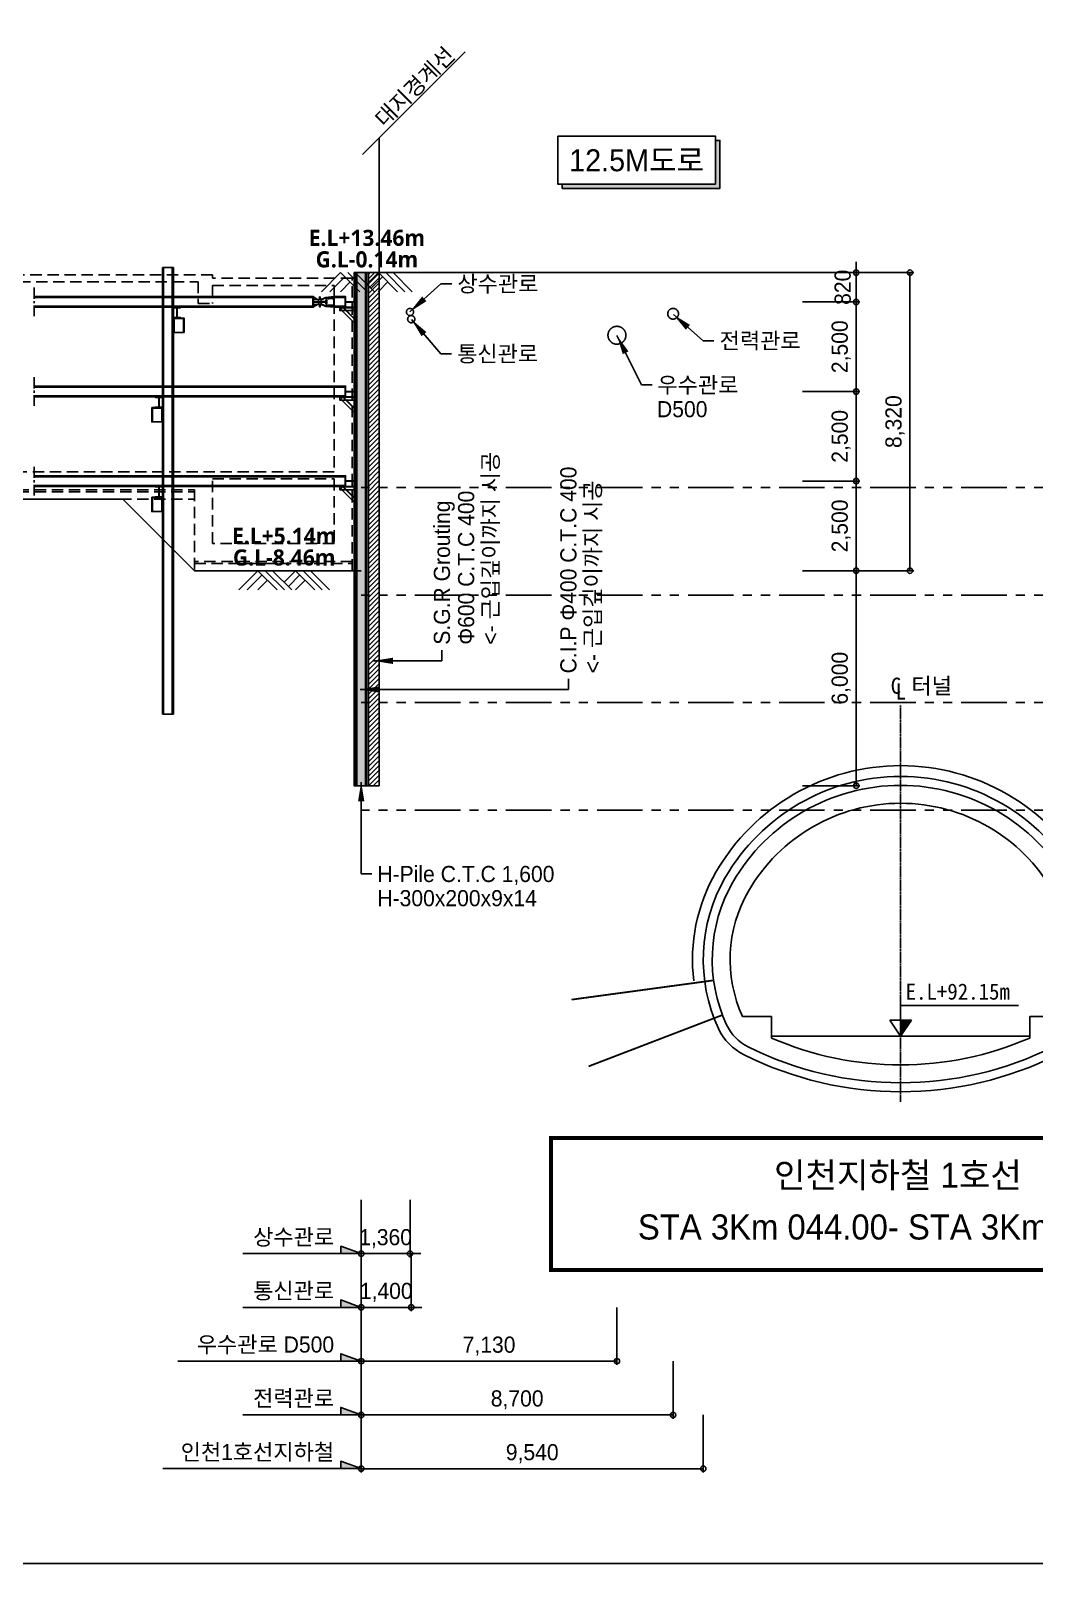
# Model space of a CAD drawing. Header units: millimetres. Extents: x 1073475 to 2890243, y -1340830 to -367733.
# Drawn here: x 1678888 to 1688128, y -421034 to -406725 of the extents above; entities that cross this region are included whole.
import ezdxf
from ezdxf.enums import TextEntityAlignment as Align
from ezdxf.xclip import XClip

# ---------------------------------------------------------------- set-up
doc = ezdxf.new("R2010")
doc.units = ezdxf.units.MM
doc.header["$LTSCALE"] = 50
doc.header["$XCLIPFRAME"] = 2
doc.header["$PDMODE"] = 3
doc.header["$PDSIZE"] = 100
for name, pattern in [('A-CENTR01', [2, 1.25, -0.25, 0.25, -0.25]), ('CENTER', [2, 1.25, -0.25, 0.25, -0.25]), ('E-DIGLN01', [2, 0.9, -0.2, 0.9]), ('HIDDEN', [9.525, 6.35, -3.175]), ('PHANTOM', [63.5, 31.75, -6.35, 6.35, -6.35, 6.35, -6.35])]:
    doc.linetypes.add(name, pattern=pattern)
doc.layers.get('Defpoints').update_dxf_attribs({"color": 151})
for name, color, linetype in [('0-재료표-1', 3, 'Continuous'), ('0-재료표-T', 7, 'Continuous'), ('1', 1, 'Continuous'), ('ANGLE', 1, 'Continuous'), ('C-DIM', 7, 'Continuous'), ('CIP', 1, 'Continuous'), ('CS-CNTL', 1, 'A-CENTR01'), ('CS-CONC-MAJR', 4, 'Continuous'), ('CS-DIMS', 1, 'Continuous'), ('CS-EXCV', 3, 'E-DIGLN01'), ('CS-PLAT', 3, 'Continuous'), ('CS-SYMB', 2, 'Continuous'), ('CS-TEXT', 7, 'Continuous'), ('CZ-TEX2', 7, 'Continuous'), ('H-BEAM', 5, 'Continuous'), ('LW-소공', 8, 'Continuous'), ('PIECE BRACKET', 1, 'Continuous'), ('PILE', 3, 'Continuous'), ('POST PILE', 6, 'Continuous'), ('POST PILE-1', 4, 'Continuous'), ('ROCKBOLT', 7, 'Continuous'), ('SITE', 7, 'PHANTOM'), ('STRUT', 3, 'Continuous'), ('STRUT-하', 3, 'Continuous'), ('WALE-1', 3, 'Continuous'), ('건축', 233, 'HIDDEN'), ('구조물', 7, 'Continuous'), ('대지경계선', 6, 'PHANTOM'), ('시점변경-종점-구__선형', 7, 'Continuous'), ('유압JACK', 2, 'Continuous'), ('주상도0', 222, 'Continuous'), ('현황', 9, 'Continuous')]:
    doc.layers.add(name, color=color, linetype=linetype)
doc.styles.add('$0$돋움', font='')
doc.styles.add('TB_TEXT', font='')
doc.styles.add('돋움', font='')
doc.styles.add('맑은고딕', font='malgunbd.ttf')
doc.styles.get('$0$돋움').set_extended_font_data('Dotum')
doc.styles.get('TB_TEXT').set_extended_font_data('GulimChe')
doc.styles.get('돋움').set_extended_font_data('Dotum')
doc.linetypes.add('A-DIGLN01', pattern='A,0.9,-0.2,[19,kscals.shx,S=0.1,R=180,X=0,Y=0],0.9', length=2)
doc.linetypes.add('CFZ008', pattern='A,0.9,-0.2,[106,KHCLINE.shx,S=0.00606,R=180,X=0,Y=0],0.9', length=2)
doc.dimstyles.new('SAM-200-지시선', dxfattribs={"dimscale": 0.1, "dimtxt": 300, "dimasz": 360, "dimexe": 70, "dimexo": 0, "dimgap": 100, "dimtad": 1, "dimdec": 0, "dimzin": 0, "dimdsep": 46, "dimlunit": 6, "dimtxsty": '돋움', "dimcen": 100, "dimclrd": 1, "dimclre": 1, "dimclrt": 256, "dimadec": 0, "dimazin": 0, "dimtfac": 1, "dimtdec": 0, "dimtix": 1, "dimtmove": 2, "dimatfit": 3, "dimfxl": 70, "dimtolj": 1, "dimtzin": 0, "dimlwd": -1, "dimlwe": -1, "dimarcsym": 0})
doc.dimstyles.new('SAM-300', dxfattribs={"dimscale": 1.5, "dimtxt": 300, "dimasz": 100, "dimexe": 70, "dimexo": 0, "dimgap": 100, "dimtad": 1, "dimdec": 0, "dimzin": 0, "dimdsep": 46, "dimlunit": 6, "dimtxsty": '돋움', "dimblk": 'ORIGIN', "dimcen": 100, "dimclrd": 1, "dimclre": 1, "dimclrt": 7, "dimadec": 0, "dimazin": 0, "dimtfac": 1, "dimtdec": 0, "dimtix": 1, "dimtmove": 2, "dimatfit": 3, "dimfxl": 70, "dimtolj": 1, "dimtzin": 0, "dimlwd": -1, "dimlwe": -1, "dimarcsym": 0})

# ---------------------------------------------------------------- blocks, each defined once
blk = doc.blocks.new('A$599346786921')
at = {"layer": '구조물', "ltscale": 0.2}
h = blk.add_hatch(color=254, dxfattribs=at)
h.dxf.hatch_style = 1
h.set_gradient(color1=(214, 214, 214), color2=(214, 214, 214))
h.paths.add_polyline_path([(189880, 4043), (128969, 153101), (129119, 153162), (47790, 352186), (48127, 352323), (40199, 371724), (39821, 372650), (39443, 373575), (39065, 374501), (38687, 375426), (38309, 376351), (37931, 377276), (37554, 378201), (37177, 379126), (36800, 380051), (36423, 380975), (36047, 381900), (35671, 382825), (35295, 383749), (34920, 384674), (34545, 385599), (34170, 386523), (33796, 387448), (33422, 388373), (33049, 389297), (32676, 390222), (32304, 391147), (31932, 392072), (31561, 392997), (31190, 393922), (30821, 394847), (30451, 395772), (30083, 396697), (29715, 397623), (29347, 398548), (28981, 399474), (28615, 400400), (28250, 401326), (27886, 402252), (27523, 403178), (27160, 404105), (26798, 405031), (26438, 405958), (26078, 406885), (25719, 407812), (25360, 408742), (25003, 409670), (24647, 410598), (24292, 411526), (23938, 412455), (23585, 413383), (23233, 414312), (22883, 415241), (22533, 416171), (22185, 417101), (21838, 418031), (21492, 418961), (21147, 419892), (20804, 420823), (20462, 421754), (20121, 422686), (19782, 423618), (19443, 424550), (19107, 425482), (18771, 426415), (18438, 427349), (18105, 428282), (17774, 429216), (17445, 430151), (17117, 431086), (16791, 432021), (16466, 432956), (16143, 433892), (15821, 434829), (15501, 435766), (15183, 436703), (14866, 437640), (14551, 438579), (14238, 439517), (13927, 440456), (13617, 441395), (13310, 442335), (13004, 443275), (12700, 444216), (12398, 445157), (12097, 446099), (11799, 447041), (11503, 447983), (11339, 448506), (0, 445440), (302, 444474), (605, 443509), (911, 442544), (1218, 441580), (1527, 440617), (1838, 439655), (2151, 438693), (2466, 437732), (2782, 436772), (3100, 435812), (3420, 434854), (3742, 433896), (4065, 432938), (4390, 431982), (4716, 431026), (5044, 430071), (5374, 429116), (5705, 428162), (6037, 427209), (6372, 426257), (6707, 425305), (7044, 424354), (7382, 423404), (7722, 422454), (8063, 421505), (8406, 420556), (8750, 419608), (9095, 418661), (9441, 417714), (9788, 416768), (10137, 415823), (10487, 414878), (10838, 413933), (11190, 412990), (11544, 412047), (11898, 411104), (12253, 410162), (12610, 409221), (12967, 408280), (13326, 407339), (13685, 406399), (14046, 405460), (14407, 404521), (14768, 403585), (15131, 402648), (15495, 401710), (15860, 400773), (16225, 399837), (16592, 398901), (16959, 397965), (17326, 397030), (17695, 396095), (18064, 395161), (18434, 394227), (18804, 393294), (19175, 392360), (19547, 391428), (19919, 390496), (20292, 389564), (20665, 388632), (21038, 387701), (21412, 386770), (21787, 385839), (22162, 384909), (22537, 383979), (22913, 383050), (23289, 382120), (23665, 381191), (24042, 380263), (24419, 379334), (24796, 378406), (25174, 377478), (25551, 376550), (25929, 375623), (26307, 374695), (26685, 373768), (27063, 372842), (27441, 371915), (27820, 370988), (28198, 370062), (28576, 369136), (28955, 368210), (29333, 367284), (37261, 347883), (37598, 348021), (118926, 148997), (119075, 149057), (179985, 0)])
at = {"layer": 'CS-CONC-MAJR'}
for points in [[(28383, 400308), (28748, 399382), (29115, 398456), (29482, 397531), (29850, 396605), (30219, 395680), (30588, 394754), (30958, 393829), (31329, 392904), (31700, 391979), (32072, 391054), (32444, 390129), (32817, 389204), (33190, 388279), (33564, 387354), (33938, 386430), (34313, 385505), (34688, 384580)], [(27917, 400125), (28283, 399198), (28650, 398272), (29018, 397346), (29386, 396420), (29754, 395495), (30124, 394569), (30494, 393643), (30865, 392718), (31236, 391793), (31608, 390867), (31980, 389942), (32353, 389017), (32727, 388092), (33100, 387167), (33475, 386242), (33849, 385317), (34225, 384392)], [(16559, 401045), (16924, 400109), (17290, 399174), (17657, 398239), (18024, 397304), (18393, 396370), (18762, 395436), (19131, 394503), (19501, 393570), (19872, 392638), (20243, 391705), (20615, 390774), (20988, 389842), (21361, 388911), (21734, 387980), (22108, 387050), (22483, 386119), (22858, 385190), (23233, 384260)], [(16824, 398992), (17191, 398056), (17559, 397121), (17927, 396187), (18297, 395253), (18666, 394319), (19037, 393386), (19407, 392453), (19779, 391520), (20151, 390588), (20524, 389656), (20897, 388725), (21270, 387794), (21644, 386863), (22019, 385933), (22394, 385003), (22769, 384073)]]:
    blk.add_lwpolyline(points, dxfattribs=at)
at = {"layer": 'CS-EXCV', "linetype": 'CFZ008', "ltscale": 5, "flags": 128}
blk.add_lwpolyline([(189880, 4043), (128969, 153101), (129119, 153162), (47790, 352186), (48127, 352323), (40199, 371724), (39821, 372650), (39443, 373575), (39065, 374501), (38687, 375426), (38309, 376351), (37931, 377276), (37554, 378201), (37177, 379126), (36800, 380051), (36423, 380975), (36047, 381900), (35671, 382825), (35295, 383749), (34920, 384674), (34545, 385599), (34170, 386523), (33796, 387448), (33422, 388373), (33049, 389297), (32676, 390222), (32304, 391147), (31932, 392072), (31561, 392997), (31190, 393922), (30821, 394847), (30451, 395772), (30083, 396697), (29715, 397623), (29347, 398548), (28981, 399474), (28615, 400400), (28250, 401326), (27886, 402252), (27523, 403178), (27160, 404105), (26798, 405031), (26438, 405958), (26078, 406885), (25719, 407812), (25360, 408742), (25003, 409670), (24647, 410598), (24292, 411526), (23938, 412455), (23585, 413383), (23233, 414312), (22883, 415241), (22533, 416171), (22185, 417101), (21838, 418031), (21492, 418961), (21147, 419892), (20804, 420823), (20462, 421754), (20121, 422686), (19782, 423618), (19443, 424550), (19107, 425482), (18771, 426415), (18438, 427349), (18105, 428282), (17774, 429216), (17445, 430151), (17117, 431086), (16791, 432021), (16466, 432956), (16143, 433892), (15821, 434829), (15501, 435766), (15183, 436703), (14866, 437640), (14551, 438579), (14238, 439517), (13927, 440456), (13617, 441395), (13310, 442335), (13004, 443275), (12700, 444216), (12398, 445157), (12097, 446099), (11799, 447041), (11503, 447983), (11339, 448506), (0, 445440), (302, 444474), (605, 443509), (911, 442544), (1218, 441580), (1527, 440617), (1838, 439655), (2151, 438693), (2466, 437732), (2782, 436772), (3100, 435812), (3420, 434854), (3742, 433896), (4065, 432938), (4390, 431982), (4716, 431026), (5044, 430071), (5374, 429116), (5705, 428162), (6037, 427209), (6372, 426257), (6707, 425305), (7044, 424354), (7382, 423404), (7722, 422454), (8063, 421505), (8406, 420556), (8750, 419608), (9095, 418661), (9441, 417714), (9788, 416768), (10137, 415823), (10487, 414878), (10838, 413933), (11190, 412990), (11544, 412047), (11898, 411104), (12253, 410162), (12610, 409221), (12967, 408280), (13326, 407339), (13685, 406399), (14046, 405460), (14407, 404521), (14768, 403585), (15131, 402648), (15495, 401710), (15860, 400773), (16225, 399837), (16592, 398901), (16959, 397965), (17326, 397030), (17695, 396095), (18064, 395161), (18434, 394227), (18804, 393294), (19175, 392360), (19547, 391428), (19919, 390496), (20292, 389564), (20665, 388632), (21038, 387701), (21412, 386770), (21787, 385839), (22162, 384909), (22537, 383979), (22913, 383050), (23289, 382120), (23665, 381191), (24042, 380263), (24419, 379334), (24796, 378406), (25174, 377478), (25551, 376550), (25929, 375623), (26307, 374695), (26685, 373768), (27063, 372842), (27441, 371915), (27820, 370988), (28198, 370062), (28576, 369136), (28955, 368210), (29333, 367284), (37261, 347883), (37598, 348021), (118926, 148997), (119075, 149057), (179985, 0)], close=True, dxfattribs=at)
at = {"layer": '시점변경-종점-구__선형', "color": 1}
blk.add_lwpolyline([(22422, 400108), (22788, 399178), (23155, 398247), (23522, 397317), (23891, 396388), (24259, 395458), (24629, 394529), (24999, 393600), (25370, 392671), (25741, 391743), (26113, 390814), (26485, 389886), (26858, 388958), (27232, 388031), (27605, 387103), (27980, 386176), (28354, 385249), (28729, 384322)], dxfattribs=at)
blk = doc.blocks.new('A$C62E05D53')
at = {"layer": '1'}
for p, q in [((-273, 0), (-628, -356)), ((84, -356), (-273, 0)), ((221, -356), (-137, 0)), ((357, -356), (0, 0)), ((429, 0), (215, -215)), ((787, -356), (429, 0)), ((923, -356), (566, 0)), ((1060, -356), (703, 0)), ((-195, -78), (-472, -356)), ((-97, -175), (-277, -356)), ((508, -78), (294, -293)), ((605, -175), (425, -356))]:
    blk.add_line(p, q, dxfattribs=at)
blk = doc.blocks.new('r1')
at = {"layer": 'ROCKBOLT', "color": 6, "linetype": 'HIDDEN', "ltscale": 0.3, "const_width": 50}
blk.add_lwpolyline([(0, 0), (0, -4000)], dxfattribs=at)
blk = doc.blocks.new('A$604448424532')
at = {"layer": 'CS-CNTL'}
blk.add_line((0, -1830), (0, 9248), dxfattribs=at)
at = {"layer": 'CS-CONC-MAJR', "color": 1}
for p, q in [((-3600, 0), (-3600, 550)), ((3600, 0), (3600, 550)), ((3600, 550), (4409, 550)), ((3600, 0), (-3600, 0)), ((3600, -50), (3600, 0)), ((-3600, 0), (-3600, -50))]:
    blk.add_line(p, q, dxfattribs=at)
at = {"layer": 'CS-CONC-MAJR', "flags": 128}
for points in [[(4853, 320, 0.244307), (4677, 4300, 0.57735), (-4677, 4300, 0.244307), (-4853, 320)], [(-4256, -295, 0.236096), (4256, -295)]]:
    blk.add_lwpolyline(points, format="xyb", dxfattribs=at)
at = {"layer": 'CS-CONC-MAJR', "color": 1, "flags": 128}
blk.add_lwpolyline([(4409, 550, 0.242815), (4244, 4050, 0.57735), (-4244, 4050, 0.242815), (-4409, 550), (-3600, 550)], format="xyb", dxfattribs=at)
at = {"layer": 'CS-CONC-MAJR'}
for centre, start, end in [((-3674, 867), 204.9154, 243.4319), ((3674, 867), 296.5681, 335.0846)]:
    blk.add_arc(centre, 1300, start, end, dxfattribs=at)
at = {"layer": 'CS-CONC-MAJR', "color": 1}
blk.add_arc((0, 8215), 9015, 246.4634, 293.5366, dxfattribs=at)
at = {"layer": 'CS-EXCV', "linetype": 'A-DIGLN01', "flags": 128}
for points in [[(5153, 4575, 0.57735), (-5153, 4575, 0.162835), (-5769, 1547, 0.162835)], [(4893, 4425, 0.57735), (-4893, 4425, 0.244307), (-5080, 214)], [(5080, 214, 0.244307), (4893, 4425, 0.073731)], [(5769, 1547, 0.162835), (5153, 4575)], [(4368, -519, 0.16966), (5080, 214)]]:
    blk.add_lwpolyline(points, format="xyb", dxfattribs=at)
at = {"layer": 'CS-EXCV', "linetype": 'A-DIGLN01'}
for centre, radius, start, end in [((-3674, 867), 1550, 204.9154, 243.4319), ((0, 8215), 9765, 243.4319, 296.5681)]:
    blk.add_arc(centre, radius, start, end, dxfattribs=at)
at = {"layer": 'CS-PLAT'}
for p, rotation in [((-5216, 1559), 277.7322920257632), ((5216, 1559), 82.26770797426234), ((-4969, 592), 290.994339550877), ((4969, 592), 69.00566044914086)]:
    blk.add_blockref('r1', p, dxfattribs=dict(at, rotation=rotation))
at = {"layer": 'CS-TEXT', "style": 'TB_TEXT'}
for s, p in [('C 터널', (-279, 9556)), ('L', (-140, 9395))]:
    blk.add_text(s, height=450, dxfattribs=at).set_placement(p)
blk = doc.blocks.new('A$C434C2950')
at = {"layer": 'PIECE BRACKET'}
for p, q in [((0, -14), (300, -14)), ((20, -14), (20, -400)), ((280, -14), (280, -400))]:
    blk.add_line(p, q, dxfattribs=at)
blk.add_lwpolyline([(0, 0), (300, 0), (300, -400), (0, -400)], close=True, dxfattribs=at)
blk = doc.blocks.new('A$355485260246')
at = {"color": 255}
blk.add_wipeout([(0, 3897), (17461, 3897), (17461, 0), (0, 0)], dxfattribs=at).dxf.layer = '0-재료표-1'
at = {"layer": '0-재료표-1', "const_width": 92.6}
blk.add_lwpolyline([(17091, 370), (17091, 3527), (370, 3527), (370, 370)], close=True, dxfattribs=at)
at = {"layer": '0-재료표-T', "style": '돋움'}
for s, p in [('인천지하철 1호선', (8666, 2638)), ('STA 3Km 044.00- STA 3Km 083.00', (8666, 1397))]:
    blk.add_text(s, height=600, dxfattribs=at).set_placement(p, align=Align.MIDDLE_CENTER)
blk = doc.blocks.new('_Origin')
at = {"color": 0, "linetype": 'ByBlock', "lineweight": -2}
blk.add_line((0, 0), (-1, 0), dxfattribs=at)
blk.add_circle((0, 0), 0.5, dxfattribs=at)
blk = doc.blocks.new('*D1024')
at = {"layer": 'C-DIM', "color": 1, "transparency": 16777216}
for p, q in [((2034014, -438301), (2034014, -439906)), ((2035375, -438301), (2035375, -439906)), ((2033864, -439801), (2033714, -439801)), ((2034014, -439801), (2035375, -439801)), ((2035525, -439801), (2035675, -439801))]:
    blk.add_line(p, q, dxfattribs=at)
at = {"layer": 'Defpoints', "color": 0, "transparency": 16777216}
for p in [(2034014, -438301), (2035375, -438301), (2035375, -439801)]:
    blk.add_point(p, dxfattribs=at)
at = {"layer": 'C-DIM', "color": 1, "transparency": 16777216, "xscale": 150, "yscale": 150, "zscale": 150}
blk.add_blockref('_Origin', (2034014, -439801), dxfattribs=at)
at = {"layer": 'C-DIM', "color": 1, "transparency": 16777216, "xscale": 150, "yscale": 150, "zscale": 150, "rotation": 180}
blk.add_blockref('_Origin', (2035375, -439801), dxfattribs=at)
at = {"layer": 'C-DIM', "color": 7, "transparency": 16777216, "insert": (2034694, -439382), "char_height": 450, "attachment_point": 5, "style": '돋움'}
blk.add_mtext('\\A1;1,360', dxfattribs=at)
blk = doc.blocks.new('*D1025')
at = {"layer": 'C-DIM', "color": 1, "transparency": 16777216}
for p, q in [((2034014, -439801), (2034014, -441406)), ((2035409, -439801), (2035409, -441406)), ((2033864, -441301), (2033714, -441301)), ((2034014, -441301), (2035409, -441301)), ((2035559, -441301), (2035709, -441301))]:
    blk.add_line(p, q, dxfattribs=at)
at = {"layer": 'Defpoints', "color": 0, "transparency": 16777216}
for p in [(2034014, -439801), (2035409, -439801), (2035409, -441301)]:
    blk.add_point(p, dxfattribs=at)
at = {"layer": 'C-DIM', "color": 1, "transparency": 16777216, "xscale": 150, "yscale": 150, "zscale": 150}
blk.add_blockref('_Origin', (2034014, -441301), dxfattribs=at)
at = {"layer": 'C-DIM', "color": 1, "transparency": 16777216, "xscale": 150, "yscale": 150, "zscale": 150, "rotation": 180}
blk.add_blockref('_Origin', (2035409, -441301), dxfattribs=at)
at = {"layer": 'C-DIM', "color": 7, "transparency": 16777216, "insert": (2034712, -440882), "char_height": 450, "attachment_point": 5, "style": '돋움'}
blk.add_mtext('\\A1;1,400', dxfattribs=at)
blk = doc.blocks.new('*D1026')
at = {"layer": 'C-DIM', "color": 1, "transparency": 16777216}
for p, q in [((2034014, -441301), (2034014, -442906)), ((2041147, -441301), (2041147, -442906)), ((2034164, -442801), (2040997, -442801))]:
    blk.add_line(p, q, dxfattribs=at)
at = {"layer": 'Defpoints', "color": 0, "transparency": 16777216}
for p in [(2034014, -441301), (2041147, -441301), (2041147, -442801)]:
    blk.add_point(p, dxfattribs=at)
at = {"layer": 'C-DIM', "color": 1, "transparency": 16777216, "xscale": 150, "yscale": 150, "zscale": 150, "rotation": 180}
blk.add_blockref('_Origin', (2034014, -442801), dxfattribs=at)
at = {"layer": 'C-DIM', "color": 1, "transparency": 16777216, "xscale": 150, "yscale": 150, "zscale": 150}
blk.add_blockref('_Origin', (2041147, -442801), dxfattribs=at)
at = {"layer": 'C-DIM', "color": 7, "transparency": 16777216, "insert": (2037580, -442382), "char_height": 450, "attachment_point": 5, "style": '돋움'}
blk.add_mtext('\\A1;7,130', dxfattribs=at)
blk = doc.blocks.new('*D1027')
at = {"layer": 'C-DIM', "color": 1, "transparency": 16777216}
for p, q in [((2034014, -442801), (2034014, -444406)), ((2042714, -442801), (2042714, -444406)), ((2034164, -444301), (2042564, -444301))]:
    blk.add_line(p, q, dxfattribs=at)
at = {"layer": 'Defpoints', "color": 0, "transparency": 16777216}
for p in [(2034014, -442801), (2042714, -442801), (2042714, -444301)]:
    blk.add_point(p, dxfattribs=at)
at = {"layer": 'C-DIM', "color": 1, "transparency": 16777216, "xscale": 150, "yscale": 150, "zscale": 150, "rotation": 180}
blk.add_blockref('_Origin', (2034014, -444301), dxfattribs=at)
at = {"layer": 'C-DIM', "color": 1, "transparency": 16777216, "xscale": 150, "yscale": 150, "zscale": 150}
blk.add_blockref('_Origin', (2042714, -444301), dxfattribs=at)
at = {"layer": 'C-DIM', "color": 7, "transparency": 16777216, "insert": (2038364, -443882), "char_height": 450, "attachment_point": 5, "style": '돋움'}
blk.add_mtext('\\A1;8,700', dxfattribs=at)
blk = doc.blocks.new('*D1028')
at = {"layer": 'C-DIM', "color": 1, "transparency": 16777216}
for p, q in [((2034014, -444301), (2034014, -445906)), ((2043554, -444301), (2043554, -445906)), ((2034164, -445801), (2043404, -445801))]:
    blk.add_line(p, q, dxfattribs=at)
at = {"layer": 'Defpoints', "color": 0, "transparency": 16777216}
for p in [(2034014, -444301), (2043554, -444301), (2043554, -445801)]:
    blk.add_point(p, dxfattribs=at)
at = {"layer": 'C-DIM', "color": 1, "transparency": 16777216, "xscale": 150, "yscale": 150, "zscale": 150, "rotation": 180}
blk.add_blockref('_Origin', (2034014, -445801), dxfattribs=at)
at = {"layer": 'C-DIM', "color": 1, "transparency": 16777216, "xscale": 150, "yscale": 150, "zscale": 150}
blk.add_blockref('_Origin', (2043554, -445801), dxfattribs=at)
at = {"layer": 'C-DIM', "color": 7, "transparency": 16777216, "insert": (2038784, -445382), "char_height": 450, "attachment_point": 5, "style": '돋움'}
blk.add_mtext('\\A1;9,540', dxfattribs=at)
blk = doc.blocks.new('A$C52A661DD')
at = {"layer": 'ANGLE'}
for p, q in [((-450, -10), (0, -10)), ((-361, -7), (0, -368))]:
    blk.add_line(p, q, dxfattribs=at)
for points in [[(-450, 0), (0, 0), (0, -90), (-450, -90)], [(-354, 0), (0, -354), (0, -481), (-417, -64)]]:
    blk.add_lwpolyline(points, close=True, dxfattribs=at)
blk = doc.blocks.new('A$C26452653')
at = {"layer": '유압JACK'}
for p, q in [((0, 600), (0, 587)), ((0, 600), (300, 600)), ((300, 600), (0, 600)), ((5, 582), (62, 582)), ((5, 582), (150, 582)), ((5, 582), (125, 582)), ((9, 582), (82, 471)), ((83, 450), (77, 568)), ((77, 434), (77, 432)), ((150, 438), (81, 438)), ((150, 444), (89, 444)), ((95, 444), (95, 438)), ((95, 444), (205, 444)), ((95, 438), (205, 438)), ((98, 444), (98, 438)), ((295, 582), (139, 582)), ((142, 479), (140, 567)), ((150, 444), (211, 444)), ((150, 438), (218, 438)), ((158, 479), (160, 567)), ((295, 582), (175, 582)), ((202, 444), (202, 438)), ((205, 444), (205, 438)), ((217, 450), (223, 568)), ((291, 582), (218, 471)), ((222, 434), (222, 432)), ((295, 582), (238, 582)), ((300, 600), (300, 587)), ((0, 13), (26, 234)), ((0, 13), (0, 0)), ((0, 0), (300, 0)), ((5, 18), (25, 18)), ((17, 413), (64, 417)), ((17, 393), (64, 389)), ((40, 33), (40, 244)), ((77, 363), (54, 296)), ((56, 21), (56, 199)), ((56, 168), (60, 168)), ((56, 153), (60, 153)), ((56, 63), (60, 63)), ((56, 48), (60, 48)), ((70, 311), (57, 299)), ((59, 18), (241, 18)), ((60, 168), (60, 153)), ((60, 48), (60, 63)), ((77, 432), (77, 372)), ((77, 374), (77, 372)), ((77, 373), (77, 372)), ((133, 368), (77, 368)), ((77, 368), (77, 327)), ((150, 368), (81, 368)), ((92, 226), (92, 221)), ((92, 226), (207, 226)), ((92, 221), (207, 221)), ((98, 234), (98, 226)), ((98, 226), (197, 226)), ((101, 235), (101, 226)), ((102, 226), (102, 221)), ((103, 226), (103, 221)), ((103, 221), (195, 221)), ((103, 218), (103, 213)), ((103, 218), (195, 218)), ((103, 213), (197, 213)), ((105, 221), (105, 218)), ((133, 368), (222, 368)), ((141, 247), (141, 360)), ((141, 341), (159, 341)), ((141, 259), (159, 259)), ((150, 368), (218, 368)), ((159, 247), (159, 360)), ((195, 221), (197, 221)), ((195, 221), (195, 218)), ((195, 218), (197, 218)), ((197, 226), (197, 221)), ((197, 226), (197, 221)), ((197, 226), (197, 221)), ((197, 226), (202, 226)), ((197, 218), (197, 213)), ((199, 235), (199, 226)), ((202, 234), (202, 226)), ((207, 226), (207, 221)), ((222, 432), (222, 372)), ((222, 374), (222, 372)), ((222, 373), (222, 372)), ((222, 368), (222, 327)), ((222, 363), (246, 296)), ((230, 311), (243, 299)), ((282, 413), (236, 417)), ((282, 393), (236, 389)), ((240, 168), (240, 153)), ((244, 168), (240, 168)), ((244, 153), (240, 153)), ((244, 63), (240, 63)), ((240, 48), (240, 63)), ((244, 48), (240, 48)), ((244, 21), (244, 199)), ((260, 33), (260, 244)), ((300, 13), (274, 234)), ((295, 18), (275, 18)), ((300, 13), (300, 0))]:
    blk.add_line(p, q, dxfattribs=at)
for centre, radius, start, end in [((5, 587), 5, 180, 270), ((62, 567), 15, 3, 90), ((81, 434), 4, 90, 180), ((89, 450), 6, 183, 270), ((125, 567), 15, 1.2674, 90), ((132, 479), 10, 270, 1.2674), ((168, 479), 10, 178.7326, 270), ((175, 567), 15, 90, 178.7326), ((211, 450), 6, 270, 357), ((218, 434), 4, 0, 90), ((238, 567), 15, 90, 177), ((295, 587), 5, 270, 0), ((5, 13), 5, 90, 180), ((17, 403), 10, 90, 270), ((25, 33), 15, 270, 0), ((135, 221), 110, 135, 172.9969), ((150, 236), 110, 135.3602, 180), ((81, 199), 25, 119.7623, 180), ((59, 21), 3, 180, 270), ((62, 432), 15, 274.7636, 0), ((62, 374), 15, 0, 85.2364), ((150, 79), 164, 90, 119.7623), ((57, 327), 20, 315.3602, 0), ((81, 372), 4, 180, 270), ((133, 360), 7.5, 0, 90), ((150, 403), 15, 90, 270), ((136, 247), 5, 274.7518, 0), ((150, 403), 10, 90, 270), ((150, 403), 15, 270, 90), ((150, 403), 10, 270, 90), ((150, 79), 164, 60.2377, 90), ((166, 360), 7.5, 90, 180), ((164, 247), 5, 180, 265.2482), ((218, 372), 4, 270, 0), ((237, 432), 15, 180, 265.2364), ((237, 374), 15, 94.7636, 180), ((242, 327), 20, 180, 224.6398), ((150, 236), 110, 0, 44.6398), ((219, 199), 25, 0, 60.2377), ((241, 21), 3, 270, 0), ((165, 221), 110, 7.0031, 45), ((275, 33), 15, 180, 270), ((282, 403), 10, 270, 90), ((295, 13), 5, 0, 90)]:
    blk.add_arc(centre, radius, start, end, dxfattribs=at)
blk = doc.blocks.new('*D1034')
at = {"layer": 'C-DIM', "color": 1, "ltscale": 0.2, "transparency": 16777216}
for p, q in [((2047820, -412274), (2047820, -412124)), ((2046320, -412424), (2047925, -412424)), ((2047820, -412424), (2047820, -413244)), ((2046320, -413244), (2047925, -413244)), ((2047820, -413394), (2047820, -413544))]:
    blk.add_line(p, q, dxfattribs=at)
at = {"layer": 'Defpoints', "color": 0, "ltscale": 0.2, "transparency": 16777216}
for p in [(2046320, -412424), (2046320, -413244), (2047820, -413244)]:
    blk.add_point(p, dxfattribs=at)
at = {"layer": 'C-DIM', "color": 1, "ltscale": 0.2, "transparency": 16777216, "xscale": 150, "yscale": 150, "zscale": 150}
for p, rotation in [((2047820, -412424), 270), ((2047820, -413244), 90)]:
    blk.add_blockref('_Origin', p, dxfattribs=dict(at, rotation=rotation))
at = {"layer": 'C-DIM', "color": 7, "ltscale": 0.2, "transparency": 16777216, "insert": (2047445, -412834), "char_height": 450, "attachment_point": 5, "rotation": 90, "style": '돋움'}
blk.add_mtext('\\A1;820', dxfattribs=at)
blk = doc.blocks.new('*D1035')
at = {"layer": 'C-DIM', "color": 1, "ltscale": 0.2, "transparency": 16777216}
for p, q in [((2046320, -413244), (2047925, -413244)), ((2047820, -413394), (2047820, -415594)), ((2046320, -415744), (2047925, -415744))]:
    blk.add_line(p, q, dxfattribs=at)
at = {"layer": 'Defpoints', "color": 0, "ltscale": 0.2, "transparency": 16777216}
for p in [(2046320, -413244), (2046320, -415744), (2047820, -415744)]:
    blk.add_point(p, dxfattribs=at)
at = {"layer": 'C-DIM', "color": 1, "ltscale": 0.2, "transparency": 16777216, "xscale": 150, "yscale": 150, "zscale": 150}
for p, rotation in [((2047820, -413244), 90), ((2047820, -415744), 270)]:
    blk.add_blockref('_Origin', p, dxfattribs=dict(at, rotation=rotation))
at = {"layer": 'C-DIM', "color": 7, "ltscale": 0.2, "transparency": 16777216, "insert": (2047402, -414494), "char_height": 450, "attachment_point": 5, "rotation": 90, "style": '돋움'}
blk.add_mtext('\\A1;2,500', dxfattribs=at)
blk = doc.blocks.new('*D1036')
at = {"layer": 'C-DIM', "color": 1, "ltscale": 0.2, "transparency": 16777216}
for p, q in [((2046320, -420744), (2047925, -420744)), ((2047820, -420894), (2047820, -426594)), ((2046320, -426744), (2047925, -426744))]:
    blk.add_line(p, q, dxfattribs=at)
at = {"layer": 'Defpoints', "color": 0, "ltscale": 0.2, "transparency": 16777216}
for p in [(2046320, -420744), (2046320, -426744), (2047820, -426744)]:
    blk.add_point(p, dxfattribs=at)
at = {"layer": 'C-DIM', "color": 1, "ltscale": 0.2, "transparency": 16777216, "xscale": 150, "yscale": 150, "zscale": 150}
for p, rotation in [((2047820, -420744), 90), ((2047820, -426744), 270)]:
    blk.add_blockref('_Origin', p, dxfattribs=dict(at, rotation=rotation))
at = {"layer": 'C-DIM', "color": 7, "ltscale": 0.2, "transparency": 16777216, "insert": (2047402, -423744), "char_height": 450, "attachment_point": 5, "rotation": 90, "style": '돋움'}
blk.add_mtext('\\A1;6,000', dxfattribs=at)
blk = doc.blocks.new('*D1037')
at = {"layer": 'C-DIM', "color": 1, "ltscale": 0.2, "transparency": 16777216}
for p, q in [((2047820, -412424), (2049425, -412424)), ((2049320, -420594), (2049320, -412574)), ((2047820, -420744), (2049425, -420744))]:
    blk.add_line(p, q, dxfattribs=at)
at = {"layer": 'Defpoints', "color": 0, "ltscale": 0.2, "transparency": 16777216}
for p in [(2047820, -412424), (2049320, -412424), (2047820, -420744)]:
    blk.add_point(p, dxfattribs=at)
at = {"layer": 'C-DIM', "color": 1, "ltscale": 0.2, "transparency": 16777216, "xscale": 150, "yscale": 150, "zscale": 150}
for p, rotation in [((2049320, -412424), 90), ((2049320, -420744), 270)]:
    blk.add_blockref('_Origin', p, dxfattribs=dict(at, rotation=rotation))
at = {"layer": 'C-DIM', "color": 7, "ltscale": 0.2, "transparency": 16777216, "insert": (2048902, -416584), "char_height": 450, "attachment_point": 5, "rotation": 90, "style": '돋움'}
blk.add_mtext('\\A1;8,320', dxfattribs=at)
blk = doc.blocks.new('*D1045')
at = {"layer": 'C-DIM', "color": 1, "ltscale": 0.2, "transparency": 16777216}
for p, q in [((2046320, -415744), (2047925, -415744)), ((2047820, -415894), (2047820, -418094)), ((2046320, -418244), (2047925, -418244))]:
    blk.add_line(p, q, dxfattribs=at)
at = {"layer": 'Defpoints', "color": 0, "ltscale": 0.2, "transparency": 16777216}
for p in [(2046320, -415744), (2046320, -418244), (2047820, -418244)]:
    blk.add_point(p, dxfattribs=at)
at = {"layer": 'C-DIM', "color": 1, "ltscale": 0.2, "transparency": 16777216, "xscale": 150, "yscale": 150, "zscale": 150}
for p, rotation in [((2047820, -415744), 90), ((2047820, -418244), 270)]:
    blk.add_blockref('_Origin', p, dxfattribs=dict(at, rotation=rotation))
at = {"layer": 'C-DIM', "color": 7, "ltscale": 0.2, "transparency": 16777216, "insert": (2047402, -416994), "char_height": 450, "attachment_point": 5, "rotation": 90, "style": '돋움'}
blk.add_mtext('\\A1;2,500', dxfattribs=at)
blk = doc.blocks.new('*D1044')
at = {"layer": 'C-DIM', "color": 1, "ltscale": 0.2, "transparency": 16777216}
for p, q in [((2046320, -418244), (2047925, -418244)), ((2047820, -418394), (2047820, -420594)), ((2046320, -420744), (2047925, -420744))]:
    blk.add_line(p, q, dxfattribs=at)
at = {"layer": 'Defpoints', "color": 0, "ltscale": 0.2, "transparency": 16777216}
for p in [(2046320, -418244), (2046320, -420744), (2047820, -420744)]:
    blk.add_point(p, dxfattribs=at)
at = {"layer": 'C-DIM', "color": 1, "ltscale": 0.2, "transparency": 16777216, "xscale": 150, "yscale": 150, "zscale": 150}
for p, rotation in [((2047820, -418244), 90), ((2047820, -420744), 270)]:
    blk.add_blockref('_Origin', p, dxfattribs=dict(at, rotation=rotation))
at = {"layer": 'C-DIM', "color": 7, "ltscale": 0.2, "transparency": 16777216, "insert": (2047402, -419494), "char_height": 450, "attachment_point": 5, "rotation": 90, "style": '돋움'}
blk.add_mtext('\\A1;2,500', dxfattribs=at)
blk = doc.blocks.new('A$C004F4FF2')
at = {"layer": 'C-DIM'}
for points in [[(-7464.7, -25491.9), (-6893.2, -25698.9), (-7464.7, -25698.9)], [(-7464.7, -26991.9), (-6893.2, -27198.9), (-7464.7, -27198.9)], [(-7464.7, -28491.9), (-6893.2, -28698.9), (-7464.7, -28698.9)], [(-7464.7, -29991.9), (-6893.2, -30198.9), (-7464.7, -30198.9)], [(-7464.7, -31491.9), (-6893.2, -31698.9), (-7464.7, -31698.9)]]:
    blk.add_hatch(color=1, dxfattribs=at).paths.add_polyline_path(points)
at = {"layer": 'CIP'}
h = blk.add_hatch(dxfattribs=at)
h.set_pattern_fill('AR-CONC', color=256, scale=2, style=0)
h.set_pattern_definition([(50, (-7093.17, -12381.6), (364.3693, -31.878), [38.1, -419.1]), (355, (-7093.17, -12381.6), (-70.486, 382.113), [30.48, -335.28]), (100.451, (-7062.8, -12384.27), (293.885, 350.233), [32.38, -356.18]), (46.1842, (-7093.17, -12280), (542.158, -84.085), [57.15, -628.65]), (96.6356, (-7048, -12287), (474.808, 494.851), [48.57, -534.27]), (351.184, (-7093.17, -12280), (474.81, 494.85), [45.72, -502.92]), (21, (-7042.37, -12305.4), (303.23, -204.531), [38.1, -419.1]), (326, (-7042.37, -12305.4), (123.604, 368.376), [30.48, -335.28]), (71.4514, (-7017.1, -12322.45), (426.833, 163.846), [32.38, -356.18]), (37.5, (-7093.17, -12381.61), (6.1772, 169.1101), [0, -331.216, 0, -340.36, 0, -336.55]), (7.5, (-7093.17, -12381.6), (133.6393, 200.3611), [0, -194.056, 0, -323.596, 0, -128.27]), (327.5, (-7206.45, -12381.61), (271.1812, -11.4575), [0, -127, 0, -396.24, 0, -525.78]), (317.5, (-7257.25, -12381.6), (296.2584, 50.853), [0, -165.1, 0, -263.144, 0, -373.38])])
h.paths.add_polyline_path([(-7093.2, 1678.4), (-6693.2, 1678.4), (-6693.2, -12641.6), (-7093.2, -12641.6)])
at = {"layer": 'LW-소공'}
h = blk.add_hatch(dxfattribs=at)
h.set_pattern_fill('ANSI31', color=256, scale=30, style=0)
h.set_pattern_definition([(45, (-6693.17, -12381.61), (-67.3519, 67.3519), [])])
h.paths.add_polyline_path([(-6693.2, 1678.4), (-6394.2, 1678.4), (-6394.3, -12641.6), (-6693.2, -12641.6)])
at = {"ltscale": 0.2}
for p, q in [((-6893.2, 1678.4), (5413.3, 1678.4)), ((-11543.2, -6641.6), (-6893.2, -6641.6))]:
    blk.add_line(p, q, dxfattribs=at)
blk.add_lwpolyline([(-41493.2, -4641.6), (-13543.2, -4641.6), (-11543.2, -6641.6)], dxfattribs=at)
at = {"layer": 'C-DIM', "color": 1}
for points in [[(-10198.8, -25698.9), (-6893.2, -25698.9), (-7464.7, -25491.9), (-7464.7, -25698.9)], [(-10198.8, -27198.9), (-6893.2, -27198.9), (-7464.7, -26991.9), (-7464.7, -27198.9)], [(-12012.4, -28698.9), (-6893.2, -28698.9), (-7464.7, -28491.9), (-7464.7, -28698.9)], [(-10198.8, -30198.9), (-6893.2, -30198.9), (-7464.7, -29991.9), (-7464.7, -30198.9)], [(-12423.6, -31698.9), (-6893.2, -31698.9), (-7464.7, -31491.9), (-7464.7, -31698.9)]]:
    blk.add_lwpolyline(points, dxfattribs=at)
at = {"layer": 'CIP'}
blk.add_lwpolyline([(-7093.2, 1678.4), (-6693.2, 1678.4), (-6693.2, -12641.6), (-7093.2, -12641.6)], close=True, dxfattribs=at)
at = {"layer": 'CS-SYMB'}
for p, q in [((8152.3, -18774.5), (11444.7, -18774.5)), ((8152.3, -19631.6), (8152.3, -18774.5)), ((8152.3, -19631.6), (7852.3, -19181.6)), ((8452.3, -19181.6), (7852.3, -19181.6)), ((8152.3, -19631.6), (8452.3, -19181.6))]:
    blk.add_line(p, q, dxfattribs=at)
blk.add_solid([(8152.3, -19181.6), (8452.3, -19181.6), (8152.3, -19631.6)], dxfattribs=at)
at = {"layer": 'H-BEAM'}
for points in [[(-12133.4, 408.4), (-12133.4, 422.4), (-12057.9, 422.4, 0.4142136), (-12037.9, 442.4), (-12037.9, 674.4, 0.4142136), (-12057.9, 694.4), (-12133.4, 694.4), (-12133.4, 708.4), (-11933.4, 708.4), (-11933.4, 694.4), (-12008.9, 694.4, 0.4142136), (-12028.9, 674.4), (-12028.9, 442.4, 0.4142136), (-12008.9, 422.4), (-11933.4, 422.4), (-11933.4, 408.4)], [(-12633.4, -2091.6), (-12633.4, -2077.6), (-12557.9, -2077.6, 0.4142136), (-12537.9, -2057.6), (-12537.9, -1825.6, 0.4142136), (-12557.9, -1805.6), (-12633.4, -1805.6), (-12633.4, -1791.6), (-12433.4, -1791.6), (-12433.4, -1805.6), (-12508.9, -1805.6, 0.4142136), (-12528.9, -1825.6), (-12528.9, -2057.6, 0.4142136), (-12508.9, -2077.6), (-12433.4, -2077.6), (-12433.4, -2091.6)], [(-12633.4, -4591.6), (-12633.4, -4577.6), (-12557.9, -4577.6, 0.4142136), (-12537.9, -4557.6), (-12537.9, -4325.6, 0.4142136), (-12557.9, -4305.6), (-12633.4, -4305.6), (-12633.4, -4291.6), (-12433.4, -4291.6), (-12433.4, -4305.6), (-12508.9, -4305.6, 0.4142136), (-12528.9, -4325.6), (-12528.9, -4557.6, 0.4142136), (-12508.9, -4577.6), (-12433.4, -4577.6), (-12433.4, -4591.6)]]:
    blk.add_lwpolyline(points, format="xyb", close=True, dxfattribs=at)
at = {"layer": 'LW-소공'}
blk.add_lwpolyline([(-6693.2, 1678.4), (-6394.2, 1678.4), (-6394.3, -12641.6), (-6693.2, -12641.6)], close=True, dxfattribs=at)
at = {"layer": 'PILE', "color": 1}
for p, q in [((-7013.2, 1678.4), (-7013.2, -12641.6)), ((-6773.2, 1678.4), (-6773.2, -12641.6))]:
    blk.add_line(p, q, dxfattribs=at)
at = {"layer": 'PILE'}
blk.add_lwpolyline([(-7043.2, -12641.6), (-6743.2, -12641.6), (-6743.2, 1678.4), (-7043.2, 1678.4), (-7043.2, -12641.6)], dxfattribs=at)
at = {"layer": 'POST PILE', "color": 1}
for p, q in [((-12403.4, -10641.6), (-12403.4, 1818.4)), ((-12163.4, -10641.6), (-12163.4, 1818.4))]:
    blk.add_line(p, q, dxfattribs=at)
at = {"layer": 'POST PILE-1'}
blk.add_lwpolyline([(-12433.4, -10641.6), (-12433.4, 1818.4), (-12133.4, 1818.4), (-12133.4, -10641.6), (-12433.4, -10641.6)], dxfattribs=at)
at = {"layer": 'SITE'}
for centre, radius in [((-5532.2, 578.4), 100), ((-5497.8, 378.4), 100), ((1806.7, 528.4), 150), ((239.5, -71.6), 250)]:
    blk.add_circle(centre, radius, dxfattribs=at)
at = {"layer": 'STRUT'}
for p, q in [((-16018.2, 1008.4), (-8243.2, 1008.4)), ((-7343.2, 1008.4), (-7643.2, 1008.4)), ((-16018.2, 708.4), (-8243.2, 708.4)), ((-7343.2, 708.4), (-7643.2, 708.4)), ((-16018.2, -1491.6), (-7343.2, -1491.6)), ((-16018.2, -1791.6), (-7343.2, -1791.6)), ((-16018.2, -3991.6), (-7343.2, -3991.6)), ((-16018.2, -4291.6), (-7343.2, -4291.6))]:
    blk.add_line(p, q, dxfattribs=at)
at = {"layer": 'STRUT', "color": 1}
for p, q in [((-16018.2, 978.4), (-8243.2, 978.4)), ((-7343.2, 978.4), (-7643.2, 978.4)), ((-16018.2, 738.4), (-8243.2, 738.4)), ((-7343.2, 738.4), (-7643.2, 738.4)), ((-16018.2, -1521.6), (-7343.2, -1521.6)), ((-16018.2, -1761.6), (-7343.2, -1761.6)), ((-16018.2, -4021.6), (-7343.2, -4021.6)), ((-16018.2, -4261.6), (-7343.2, -4261.6))]:
    blk.add_line(p, q, dxfattribs=at)
at = {"layer": 'STRUT-하', "color": 1, "linetype": 'CENTER', "ltscale": 5}
for p, q in [((-16018.2, 1258.9), (-16018.2, 457.9)), ((-16018.2, -1241.1), (-16018.2, -2042.1)), ((-16018.2, -3741.1), (-16018.2, -4542.1))]:
    blk.add_line(p, q, dxfattribs=at)
at = {"layer": 'WALE-1'}
for points in [[(-7043.2, 708.4), (-7058.2, 708.4), (-7058.2, 833.4, 0.4142136), (-7078.2, 853.4), (-7308.2, 853.4, 0.4142136), (-7328.2, 833.4), (-7328.2, 708.4), (-7343.2, 708.4), (-7343.2, 1008.4), (-7328.2, 1008.4), (-7328.2, 883.4, 0.4142136), (-7308.2, 863.4), (-7078.2, 863.4, 0.4142136), (-7058.2, 883.4), (-7058.2, 1008.4), (-7043.2, 1008.4)], [(-7043.2, -1791.6), (-7058.2, -1791.6), (-7058.2, -1666.6, 0.4142136), (-7078.2, -1646.6), (-7308.2, -1646.6, 0.4142136), (-7328.2, -1666.6), (-7328.2, -1791.6), (-7343.2, -1791.6), (-7343.2, -1491.6), (-7328.2, -1491.6), (-7328.2, -1616.6, 0.4142136), (-7308.2, -1636.6), (-7078.2, -1636.6, 0.4142136), (-7058.2, -1616.6), (-7058.2, -1491.6), (-7043.2, -1491.6)], [(-7043.2, -4291.6), (-7058.2, -4291.6), (-7058.2, -4166.6, 0.4142136), (-7078.2, -4146.6), (-7308.2, -4146.6, 0.4142136), (-7328.2, -4166.6), (-7328.2, -4291.6), (-7343.2, -4291.6), (-7343.2, -3991.6), (-7328.2, -3991.6), (-7328.2, -4116.6, 0.4142136), (-7308.2, -4136.6), (-7078.2, -4136.6, 0.4142136), (-7058.2, -4116.6), (-7058.2, -3991.6), (-7043.2, -3991.6)]]:
    blk.add_lwpolyline(points, format="xyb", close=True, dxfattribs=at)
at = {"layer": '건축'}
for p, q in [((-11043.2, 1618.4), (-41243.2, 1618.4)), ((-18343.2, 1418.4), (-11443.2, 1418.4)), ((-11443.2, 1418.4), (-11443.2, 818.4)), ((-11043.2, 1518.4), (-11043.2, 1618.4)), ((-7143.2, 1518.4), (-11043.2, 1518.4)), ((-11043.2, 1318.4), (-7643.2, 1318.4)), ((-11043.2, 1318.4), (-11043.2, 818.4)), ((-7643.2, 1318.4), (-7643.2, -3881.6)), ((-7143.2, -6641.6), (-7143.2, 1518.4)), ((-11443.2, 818.4), (-11043.2, 818.4)), ((-7643.2, -3881.6), (-40743.2, -3881.6)), ((-11043.2, -5881.6), (-11043.2, -4081.6)), ((-11043.2, -4081.6), (-7643.2, -4081.6)), ((-7643.2, -4081.6), (-7643.2, -5881.6)), ((-41243.2, -4381.6), (-11543.2, -4381.6)), ((-11543.2, -4381.6), (-11543.2, -6641.6)), ((-7643.2, -5881.6), (-11043.2, -5881.6)), ((-11443.2, -6641.6), (-7143.2, -6641.6))]:
    blk.add_line(p, q, dxfattribs=at)
for points in [[(-41243.2, -4381.6), (-41243.2, -4641.6), (-11543.2, -4641.6)], [(-41243.2, -4441.6), (-11543.2, -4441.6)], [(-7143.2, -4381.6), (-7143.2, -4641.6)], [(-7143.2, -6381.6), (-11543.2, -6381.6)], [(-11543.2, -6441.6), (-7143.2, -6441.6)]]:
    blk.add_lwpolyline(points, dxfattribs=at)
at = {"layer": '대지경계선', "color": 8, "linetype": 'Continuous'}
for p, q in [((-6855.5, 4977.2), (-3993.7, 7839)), ((-6394.2, 1678.4), (-6394.2, 5438.5))]:
    blk.add_line(p, q, dxfattribs=at)
at = {"layer": '주상도0', "linetype": 'PHANTOM', "ltscale": 0.8}
for points in [[(16193.8, -4321.6), (-6893.2, -4321.6)], [(16193.8, -7321.6), (-6893.2, -7321.6)], [(16193.8, -10321.6), (-6893.2, -10321.6)], [(16193.8, -13321.6), (-6893.2, -13321.6)]]:
    blk.add_lwpolyline(points, dxfattribs=at)
at = {"layer": 'ANGLE'}
for p in [(-7043.2, 708.4), (-7043.2, -1791.6), (-7043.2, -4291.6)]:
    blk.add_blockref('A$C52A661DD', p, dxfattribs=at)
at = {"layer": 'C-DIM', "xscale": 1.5, "yscale": 1.5, "zscale": 1.5}
for p in [(-7058.9, 1678.4), (-9365.2, -6641.6)]:
    blk.add_blockref('A$C62E05D53', p, dxfattribs=at)
at = {"layer": 'CS-DIMS'}
blk.add_blockref('A$604448424532', (8152.3, -19631.6), dxfattribs=at)
at = {"layer": 'PIECE BRACKET'}
for p in [(-12133.4, 408.4), (-12733.4, -2091.6), (-12733.4, -4591.6)]:
    blk.add_blockref('A$C434C2950', p, dxfattribs=at)
at = {"layer": '유압JACK', "xscale": -1, "rotation": 89.99999999998624}
blk.add_blockref('A$C26452653', (-7643.2, 1008.4), dxfattribs=at)
at = {"layer": '주상도0', "xscale": 1.166666666666667, "yscale": 1.166666666666667, "zscale": 1.166666666666667}
blk.add_blockref('A$355485260246', (-2033.5, -26584.7), dxfattribs=at)
at = {"layer": '1', "color": 7, "style": '맑은고딕'}
for s, p in [('E.L+13.46m', (-6735, 2646.7)), ('G.L-0.14m', (-6735, 2046.7)), ('E.L+5.14m', (-9041.3, -5673.3)), ('G.L-8.46m', (-9041.3, -6273.3))]:
    blk.add_text(s, height=450, dxfattribs=at).set_placement(p, align=Align.MIDDLE)
at = {"layer": 'C-DIM', "color": 7}
for s, style, p in [('상수관로', '$0$돋움', (-4210.7, 1364.5)), ('전력관로', '$0$돋움', (3104.9, -222.7)), ('통신관로', '$0$돋움', (-4217.9, -587.8)), ('우수관로', '$0$돋움', (1369, -1458.5)), ('D500', '$0$돋움', (1356.8, -2133.5)), ('H-Pile C.T.C 1,600', '돋움', (-6443.2, -15104.3)), ('H-300x200x9x14', '돋움', (-6443.2, -15779.3))]:
    blk.add_text(s, height=450, dxfattribs=dict(at, style=style)).set_placement(p, align=Align.MIDDLE_LEFT)
at = {"layer": 'C-DIM', "color": 7, "style": '돋움'}
for s, p in [('<- 근입깊이까지 시공', (-3292.2, -8706.7)), ('C.I.P Φ400 C.T.C 400', (-1114.9, -9506.7)), ('<- 근입깊이까지 시공', (-439.9, -9506.7)), ('S.G.R Grouting', (-4642.2, -8706.7)), ('Φ600 C.T.C 400', (-3967.2, -8706.7))]:
    blk.add_text(s, height=450, rotation=90, dxfattribs=at).set_placement(p, align=Align.MIDDLE_LEFT)
for s, p in [('상수관로', (-7648.9, -25233.9)), ('통신관로', (-7648.9, -26733.9)), ('우수관로 D500', (-7648.9, -28233.9)), ('전력관로', (-7648.9, -29733.9)), ('인천1호선지하철', (-7648.9, -31233.9))]:
    blk.add_text(s, height=450, dxfattribs=at).set_placement(p, align=Align.MIDDLE_RIGHT)
at = {"layer": 'CZ-TEX2', "style": 'TB_TEXT'}
blk.add_text('E.L+92.15m', height=450, dxfattribs=at).set_placement((8292, -18385.5), align=Align.MIDDLE_LEFT)
at = {"layer": '대지경계선', "color": 1, "style": '돋움'}
blk.add_text('대지경계선', height=450, rotation=45, dxfattribs=at).set_placement((-5405.6, 6865.3), align=Align.MIDDLE)
at = {"layer": 'C-DIM', "ltscale": 0.2}
for base, p1, p2, picture, middle in [((6913.3, 858.4), (5413.3, 1678.4), (5413.3, 858.4), '*D1034', (6538, 1268.4)), ((8413.3, 1678.4), (6913.3, -6641.6), (6913.3, 1678.4), '*D1037', (7994.6, -2481.6)), ((6913.3, -1641.6), (5413.3, 858.4), (5413.3, -1641.6), '*D1035', (6494.6, -391.6)), ((6913.3, -4141.6), (5413.3, -1641.6), (5413.3, -4141.6), '*D1045', (6494.6, -2891.6)), ((6913.3, -6641.6), (5413.3, -4141.6), (5413.3, -6641.6), '*D1044', (6494.6, -5391.6)), ((6913.3, -12641.6), (5413.3, -6641.6), (5413.3, -12641.6), '*D1036', (6494.6, -9641.6))]:
    dim = blk.add_linear_dim(base=base, p1=p1, p2=p2, angle=90, dimstyle='SAM-300', dxfattribs=at)
    dim.commit()
    dim.dimension.update_dxf_attribs({"geometry": picture, "text_midpoint": middle, "insert": (-2040907.1, 414101.9)})
at = {"layer": 'C-DIM'}
for base, p1, p2, picture, middle in [((-5532.2, -25698.9), (-6893.2, -24198.9), (-5532.2, -24198.9), '*D1024', (-6212.7, -25280.3)), ((-5497.8, -27198.9), (-6893.2, -25698.9), (-5497.8, -25698.9), '*D1025', (-6195.5, -26780.3)), ((239.5, -28698.9), (-6893.2, -27198.9), (239.5, -27198.9), '*D1026', (-3326.8, -28280.3)), ((1806.7, -30198.9), (-6893.2, -28698.9), (1806.7, -28698.9), '*D1027', (-2543.2, -29780.3)), ((2647, -31698.9), (-6893.2, -30198.9), (2647, -30198.9), '*D1028', (-2123.1, -31280.3))]:
    dim = blk.add_linear_dim(base=base, p1=p1, p2=p2, dimstyle='SAM-300', override={"dimrnd": 10}, dxfattribs=at)
    dim.commit()
    dim.dimension.update_dxf_attribs({"geometry": picture, "text_midpoint": middle, "insert": (-2040907.1, 414101.9)})
for points in [[(-5533.9, 583.8), (-4668.1, 1364.5), (-4368.1, 1364.5)], [(1813.2, 506.5), (2645.7, -222.7), (2945.7, -222.7)], [(-5492.5, 370.9), (-4675.2, -587.8), (-4375.2, -587.8)], [(241.3, -76.9), (926.9, -1458.5), (1226.9, -1458.5)], [(-6546.5, -9156.7), (-4642.2, -9156.7), (-4642.2, -8856.7)], [(-6922.2, -9956.7), (-1114.9, -9956.7), (-1114.9, -9656.7)], [(-6893.2, -12538.2), (-6893.2, -15104.3), (-6593.2, -15104.3)]]:
    blk.add_leader(points, dimstyle='SAM-200-지시선', override={"dimscale": 1.5}, dxfattribs=at)
blk.add_wipeout([(-1409.4, 5488.8), (2988.9, 5488.8), (2988.9, 4148), (-1409.4, 4148)]).dxf.layer = '현황'
at = {"layer": '현황'}
blk.add_hatch(color=256, dxfattribs=at).paths.add_polyline_path([(-1286.9, 4148), (2988.9, 4148), (2988.9, 5366.3), (3111.4, 5366.3), (3111.4, 4025.5), (-1286.9, 4025.5)])
for points in [[(-1409.4, 5488.8), (2988.9, 5488.8), (2988.9, 4148), (-1409.4, 4148)], [(-1286.9, 4148), (2988.9, 4148), (2988.9, 5366.3), (3111.4, 5366.3), (3111.4, 4025.5), (-1286.9, 4025.5)]]:
    blk.add_lwpolyline(points, close=True, dxfattribs=at)
at = {"layer": '현황', "style": '돋움'}
blk.add_text('12.5M도로', height=612.5, dxfattribs=at).set_placement((789.8, 4818.4), align=Align.MIDDLE)

msp = doc.modelspace()

# ---------------------------------------------------------------- linework, layer by layer
at = {"layer": 'Defpoints'}
msp.add_lwpolyline([(1658504.7, -400781.3), (1692922.7, -400781.3), (1692922.7, -420836.3), (1658504.7, -420836.3)], close=True, dxfattribs=at)

# ---------------------------------------------------------------- block references
ref = msp.add_blockref('A$599346786921', (2078763.1, -437926.2), dxfattribs=dict(rotation=89.99999999999997))
XClip(ref).set_block_clipping_path([(-16206.8299571348, 262317.343997824), (67493.1699649135, 367897.631078836)])

# ---------------------------------------------------------------- next in the draw order: block references
at = {"layer": 'C-DIM', "ltscale": 0.2, "xscale": 0.33, "yscale": 0.33, "zscale": 0.33}
msp.add_blockref('A$C004F4FF2', (1684201.1, -409502.3), dxfattribs=at)

doc.saveas('drawing.dxf')
